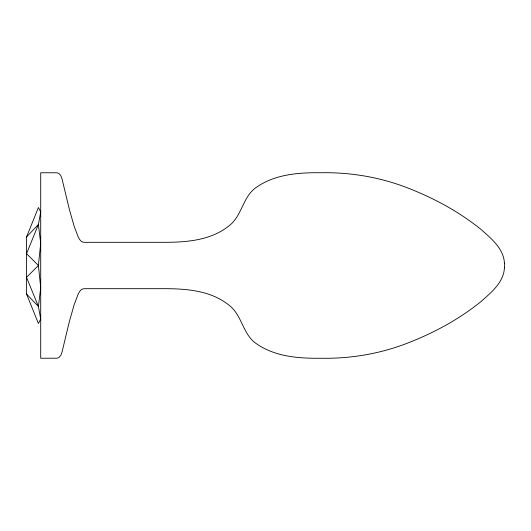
<?xml version="1.0" encoding="UTF-8"?>
<svg xmlns="http://www.w3.org/2000/svg" width="531" height="531" viewBox="0 0 531 531"><rect width="100%" height="100%" fill="white"/><g stroke="black" fill="none" stroke-linecap="round" stroke-linejoin="round"><path stroke-width="0.8" d="M504.423 267.836L504.423 263.164M504.423 267.863C503.733 282.306 491.301 292.408 481.338 301.289C459.753 318.832 435.028 332.287 409.202 342.468C381.099 353.653 350.799 358.863 320.585 358.246C298.694 358.531 275.051 356.706 256.546 343.803C242.627 334.543 242.255 315.195 229.093 305.232C210.23 289.966 184.522 288.532 161.278 288.685L83.991 288.685L81.608 289.295L79.617 291.526L78.163 294.167L74.201 304.595L69.382 321.501L61.941 352.465L60.753 355.431L59.007 357.456L57.089 358.213L40.708 358.239L40.708 172.754L57.089 172.787L59.007 173.544L60.753 175.569L61.941 178.535L69.382 209.499L74.201 226.405L78.163 236.833L79.617 239.474L81.608 241.705L83.991 242.315L161.278 242.315C184.522 242.468 210.23 241.034 229.093 225.768C242.255 215.805 242.627 196.457 256.546 187.197C275.051 174.294 298.694 172.469 320.585 172.754C350.799 172.137 381.099 177.347 409.202 188.532C435.028 198.713 459.753 212.168 481.338 229.711C491.301 238.592 503.733 248.694 504.423 263.137M26.55 236.965L38.398 207.535L40.708 211.942L38.398 224.513L26.55 253.679L38.398 265.5L40.708 287.683L38.398 306.487L40.708 319.058L38.398 323.465L26.55 294.035L26.55 236.965L38.398 224.513L40.708 243.317L38.398 265.5L26.55 277.321L38.398 306.487L26.55 294.035"/></g></svg>
